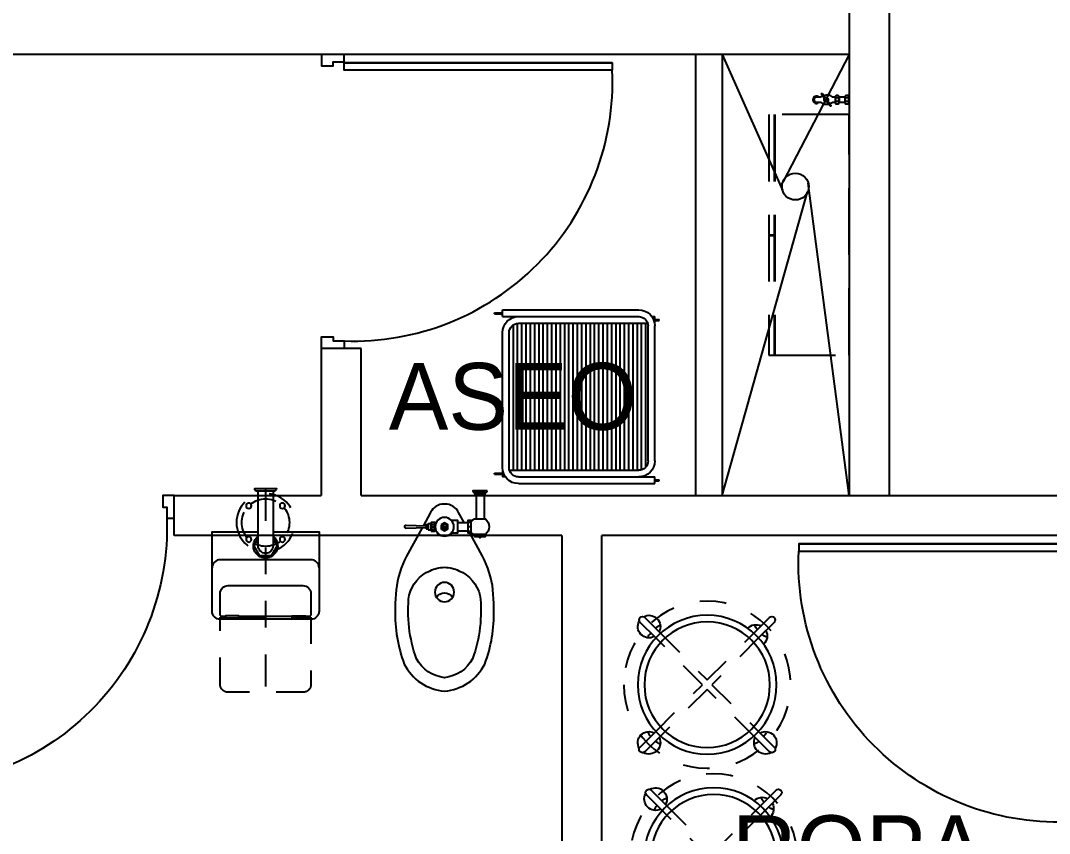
# Model space of a CAD drawing. Header units: millimetres. Extents: x 2523 to 2756, y 378 to 482.
# Drawn here: x 2546.079 to 2549.929, y 437.725 to 440.767 of the extents above; entities that cross this region are included whole.
import ezdxf

# ---------------------------------------------------------------- set-up
doc = ezdxf.new("R2010")
doc.units = ezdxf.units.MM
for name, pattern in [('DIVIDE5', [0.24, 0.12, -0.04, 0, -0.04, 0, -0.04]), ('H25', [0.06, 0.0375, -0.0225]), ('HIDDE30', [0.048, 0.03, -0.018]), ('HIDDEN', [0.375, 0.25, -0.125])]:
    doc.linetypes.add(name, pattern=pattern)
doc.layers.add('MOBILIARIO', color=161, linetype='Continuous')
doc.layers.add('MOBSANIT', color=161, linetype='Continuous')
doc.styles.add('STYLE1', font='GOTHIC.TTF')

# ---------------------------------------------------------------- blocks, each defined once
blk = doc.blocks.new('P95')
at = {"color": 2}
blk.add_lwpolyline([(0.0317, 1.0892), (0.0317, 0.0863), (0.0317, 1.0892), (0.0594, 1.0892), (0.0594, 0.0863), (0.0317, 0.0863)], close=True, dxfattribs=at)
for points in [[(0, 0.0171), (0, 0.001), (0.0432, 0.001), (0.0432, 0.0453), (0.0277, 0.0453), (0.0277, 0.0863), (0, 0.0863), (0, 0.0688)], [(1.1, 0.0171), (1.1, 0.001), (1.0568, 0.001), (1.0568, 0.0453), (1.0723, 0.0453), (1.0723, 0.0863), (1.1, 0.0863), (1.1, 0.0688)]]:
    blk.add_lwpolyline(points, dxfattribs=at)
at = {"color": 7}
blk.add_arc((0.1019, 0.1191), 0.971, 358.0603, 92.5045, dxfattribs=at)
blk = doc.blocks.new('A$C05C22262')
for p, q in [((0.0372, 0.7345), (0.0372, 0.6445)), ((0.0672, 0.7345), (0.0672, 0.6445)), ((0.1355, 0.6305), (0.0975, 0.6305)), ((0.1355, 0.5995), (0.0975, 0.5995))]:
    blk.add_line(p, q)
at = {"color": 8}
for p, q in [((0.0383, 0.7345), (0.0383, 0.742)), ((0.0522, 0.7345), (0.0522, 0.742)), ((0.0661, 0.7345), (0.0661, 0.742)), ((0.0975, 0.6321), (0.0854, 0.6321)), ((0.185, 0.61), (0.185, 0.62)), ((0.2212, 0.6272), (0.2178, 0.6272)), ((0.2345, 0.624), (0.2212, 0.624)), ((0.0331, 0.5855), (0.0331, 0.5844)), ((0.0373, 0.5789), (0.0373, 0.5844)), ((0.0522, 0.5789), (0.0522, 0.5844)), ((0.0671, 0.5789), (0.0671, 0.5844)), ((0.0713, 0.5855), (0.0713, 0.5844)), ((0.0854, 0.615), (0.0975, 0.615)), ((0.0975, 0.5979), (0.0854, 0.5979)), ((0.19, 0.615), (0.18, 0.615)), ((0.2212, 0.6028), (0.2178, 0.6028)), ((0.2345, 0.615), (0.2212, 0.615)), ((0.2345, 0.606), (0.2212, 0.606))]:
    blk.add_line(p, q, dxfattribs=at)
for points in [[(0.0254, 0.75), (0.079, 0.75, -0.443315), (0.0715, 0.742), (0.033, 0.742, -0.443315)], [(0.254, 0.611), (0.3289, 0.6091, 0.421553), (0.334, 0.6141), (0.334, 0.6159, 0.421553), (0.3289, 0.6209), (0.254, 0.619)], [(0.0485, 0.5789), (0.0559, 0.5789), (0.0559, 0.577, -0.414214), (0.0537, 0.5748), (0.0507, 0.5748, -0.414214), (0.0485, 0.577)]]:
    blk.add_lwpolyline(points, format="xyb", close=True, dxfattribs=at)
for points in [[(0.0716, 0.742), (0.0716, 0.7345), (0.0329, 0.7345), (0.0329, 0.742)], [(0.198, 0.6225), (0.198, 0.6075), (0.185, 0.6), (0.172, 0.6075), (0.172, 0.6225), (0.185, 0.63)], [(0.2345, 0.5985), (0.2212, 0.5985), (0.2212, 0.6315), (0.2345, 0.6315)], [(0.2468, 0.6037), (0.2345, 0.6037), (0.2345, 0.6263), (0.2468, 0.6263)], [(0.254, 0.6076), (0.2468, 0.6076), (0.2468, 0.6224), (0.254, 0.6224)], [(0.0319, 0.5844), (0.0726, 0.5844), (0.0726, 0.5789), (0.0319, 0.5789)]]:
    blk.add_lwpolyline(points, close=True, dxfattribs=at)
for points in [[(0.112, 0.6305), (0.1331, 0.6684, -0.290731), (0.1829, 0.7), (0.185, 0.7), (0.1871, 0.7, -0.290731), (0.2369, 0.6684), (0.2642, 0.6193)], [(0.0854, 0.6346, 0.154601), (0.0726, 0.6445), (0.0319, 0.6445, 0.455032), (0.0319, 0.5855), (0.0713, 0.5855, 0.259938), (0.0854, 0.5954)], [(0.269, 0.6106), (0.3276, 0.5055, -0.085425), (0.3664, 0.3793), (0.37, 0.3285), (0.37, 0.304, -0.095638), (0.3357, 0.1009, -0.260174), (0.185, 0, -0.260174), (0.0343, 0.1009, -0.095638), (0, 0.304), (0, 0.3285), (0.0036, 0.3793, -0.085425), (0.0424, 0.5055), (0.0906, 0.592)]]:
    blk.add_lwpolyline(points, format="xyb")
blk.add_lwpolyline([(0.0854, 0.592), (0.0854, 0.638), (0.0975, 0.638), (0.0975, 0.592)], close=True)
blk.add_lwpolyline([(0.1588, 0.5918), (0.1355, 0.5918), (0.1355, 0.6382), (0.1588, 0.6382)])
blk.add_lwpolyline([(0.185, 0.4634, 0.094025), (0.1309, 0.4507, 0.231007), (0.0523, 0.359), (0.0523, 0.359, 0.115347), (0.08, 0.1212, 0.246972), (0.185, 0.0502, 0.246972), (0.29, 0.1212, 0.115347), (0.3177, 0.359), (0.3177, 0.359, 0.231007), (0.2391, 0.4507, 0.094025)], format="xyb", close=True)
for radius in [0.035, 0.0095]:
    blk.add_circle((0.185, 0.615), radius)
blk.add_circle((0.185, 0.3704), 0.0362, dxfattribs=at)
blk.add_arc((0.185, 0.3312), 0.0362, 32.8341, 147.1659, dxfattribs=at)
blk = doc.blocks.new('WC')
at = {"layer": 'MOBSANIT', "rotation": 180}
blk.add_blockref('A$C05C22262', (0.1695, 0.75), dxfattribs=at)
blk = doc.blocks.new('15720465')
at = {"color": 8, "linetype": 'DIVIDE5'}
blk.add_line((0, 0), (0, -0.823), dxfattribs=at)
blk.add_lwpolyline([(0.0304, -0.01, 0.418445), (0.0404, 0), (-0.0404, 0, 0.418445), (-0.0304, -0.01)], format="xyb", close=True)
for points in [[(-0.0279, -0.01), (-0.0279, -0.2139, 1), (0.0279, -0.2139), (0.0279, -0.01)], [(-0.0279, -0.162), (-0.2, -0.162), (-0.2, -0.459, 0.414214), (-0.17, -0.489), (0.17, -0.489, 0.414214), (0.2, -0.459), (0.2, -0.162), (0.0279, -0.162)], [(-0.2, -0.2958, -0.414214), (-0.17, -0.2658), (0.17, -0.2658, -0.414214), (0.2, -0.2958)], [(0.15, -0.479), (0.16, -0.479, 0.414214), (0.17, -0.469), (0.17, -0.3929, 0.414214), (0.14, -0.3629), (-0.14, -0.3629, 0.414214), (-0.17, -0.3929), (-0.17, -0.469, 0.414214), (-0.16, -0.479), (-0.15, -0.479)]]:
    blk.add_lwpolyline(points, format="xyb")
at = {"color": 8}
blk.add_lwpolyline([(-0.0279, -0.1879), (-0.0429, -0.2139), (-0.0215, -0.251), (0.0215, -0.251), (0.0429, -0.2139), (0.0279, -0.1879)], dxfattribs=at)
at = {"color": 8, "linetype": 'HIDDE30'}
blk.add_lwpolyline([(-0.15, -0.4805), (-0.17, -0.4805), (-0.17, -0.732, 0.414214), (-0.14, -0.762), (0.14, -0.762, 0.414214), (0.17, -0.732), (0.17, -0.4805), (0.15, -0.4805)], format="xyb", dxfattribs=at)
at = {"color": 8}
for points in [[(-0.15, -0.4835), (-0.1, -0.4835), (-0.1, -0.476), (-0.15, -0.476)], [(0.15, -0.4835), (0.1, -0.4835), (0.1, -0.476), (0.15, -0.476)]]:
    blk.add_lwpolyline(points, close=True, dxfattribs=at)
blk.add_lwpolyline([(-0.1, -0.479), (0.1, -0.479)])
at = {"color": 8, "linetype": 'HIDDE30'}
blk.add_lwpolyline([(0.1, -0.4805), (-0.1, -0.4805)], dxfattribs=at)
blk.add_circle((0, -0.127), 0.109, dxfattribs=at)
at = {"color": 8}
for centre in [(-0.0629, -0.0641), (0.0629, -0.0641), (-0.0629, -0.1899), (0.0629, -0.1899)]:
    blk.add_circle(centre, 0.01, dxfattribs=at)
at = {"color": 8, "linetype": 'HIDDE30'}
for start, end in [(51.4411, 128.5589), (141.4411, 218.5589), (321.4411, 38.5589), (231.4411, 308.5589)]:
    blk.add_arc((0, -0.127), 0.089, start, end, dxfattribs=at)
at = {"color": 8}
blk.add_arc((0, -0.2139), 0.0454, 130.568, 49.432, dxfattribs=at)
blk = doc.blocks.new('A$C190E7DBA')
at = {"layer": 'MOBILIARIO'}
for p, q in [((-0.0852, -0.0115), (-0.0852, 0.0107)), ((-0.0819, 0.006), (-0.0736, 0.006)), ((-0.0702, -0.0115), (-0.0702, 0.0107)), ((-0.0702, 0.01), (-0.0484, 0.01)), ((-0.0484, -0.0115), (-0.0484, 0.0107)), ((-0.0451, 0.006), (-0.0368, 0.006)), ((-0.0334, -0.0115), (-0.0334, 0.0107)), ((0.0027, 0.0022), (-0.0029, -0.0019)), ((0.0029, 0.0019), (-0.0027, -0.0022)), ((-0.0819, -0.0067), (-0.0736, -0.0067)), ((-0.0702, -0.01), (-0.0484, -0.01)), ((-0.0451, -0.0067), (-0.0368, -0.0067))]:
    blk.add_line(p, q, dxfattribs=at)
for points in [[(-0.0736, -0.0155, 0.763328), (-0.0736, -0.0067, 0.52558), (-0.0736, 0.006, 0.702359), (-0.0736, 0.0155), (-0.0819, 0.0155, 0.702359), (-0.0819, 0.006, 0.52558), (-0.0819, -0.0067, 0.763328), (-0.0819, -0.0155)], [(-0.0368, -0.0155, 0.763328), (-0.0368, -0.0067, 0.52558), (-0.0368, 0.006, 0.702359), (-0.0368, 0.0155), (-0.0451, 0.0155, 0.702359), (-0.0451, 0.006, 0.52558), (-0.0451, -0.0067, 0.763328), (-0.0451, -0.0155)], [(0.0143, -0.023), (0.0065, -0.0124, 0.162144), (0, -0.0075, -0.507847), (-0.0071, 0.0023, 0.162144), (-0.0098, 0.01), (-0.0175, 0.0207, -1), (-0.0143, 0.023), (-0.0065, 0.0124, 0.162144), (0, 0.0075, -0.507847), (0.0071, -0.0023, 0.162144), (0.0098, -0.01), (0.0175, -0.0207, -1)]]:
    blk.add_lwpolyline(points, format="xyb", close=True, dxfattribs=at)
for points in [[(-0.0334, 0.01), (-0.0251, 0.01, -0.081673), (-0.0135, 0.0152)], [(0.0123, -0.0136, 0.082287), (0.0213, -0.0095), (0.0385, -0.0095, 0.789474), (0.0385, 0.0095), (0.0213, 0.0095, 0.215191), (-0.0092, 0.0161)], [(-0.0334, -0.01), (-0.0251, -0.01, 0.247261), (0.0085, -0.0152)]]:
    blk.add_lwpolyline(points, format="xyb", dxfattribs=at)
blk.add_circle((0, 0), 0.00346, dxfattribs=at)
blk.add_arc((0.0362, 0), 0.0138, 223.6359, 136.3641, dxfattribs=at)
blk = doc.blocks.new('31910456')
at = {"color": 8, "linetype": 'H25'}
for p, q in [((35.567, 5.3042), (35.567, 5.057)), ((35.592, 5.057), (35.592, 5.3042)), ((35.567, 5.057), (35.3198, 5.057)), ((35.8392, 5.057), (35.592, 5.057)), ((35.3198, 5.032), (35.567, 5.032)), ((35.567, 5.032), (35.567, 4.7848)), ((35.592, 5.032), (35.8392, 5.032)), ((35.592, 4.7848), (35.592, 5.032))]:
    blk.add_line(p, q, dxfattribs=at)
at = {"color": 8}
for points in [[(35.592, 5.3042), (35.592, 5.387, 1), (35.567, 5.387), (35.567, 5.3042)], [(35.3198, 5.057), (35.237, 5.057, 1), (35.237, 5.032), (35.3198, 5.032)], [(35.8392, 5.032), (35.922, 5.032, 1), (35.922, 5.057), (35.8392, 5.057)], [(35.567, 4.7848), (35.567, 4.702, 1), (35.592, 4.702), (35.592, 4.7848)]]:
    blk.add_lwpolyline(points, format="xyb", dxfattribs=at)
at = {"color": 8, "linetype": 'H25'}
blk.add_circle((35.5795, 5.0445), 0.3125, dxfattribs=at)
for radius in [0.26, 0.235]:
    blk.add_circle((35.5795, 5.0445), radius)
for centre, start, end in [((35.5795, 5.352), 105.322, 252.7553), ((35.5795, 5.352), 287.2447, 74.678), ((35.3218, 5.0445), 88.5292, 162.7553), ((35.887, 5.0445), 15.322, 162.7553), ((35.3218, 5.0445), 197.2447, 271.4708), ((35.887, 5.0445), 197.2447, 344.678), ((35.5795, 4.737), 107.2447, 254.678), ((35.5795, 4.737), 285.322, 72.7553)]:
    blk.add_arc(centre, 0.0422, start, end)
at = {"color": 8}
for centre, start, end in [((35.5683, 5.2809), 91.5446, 115.9857), ((35.5906, 5.2809), 64.0143, 88.4554), ((35.2507, 5.0556), 1.5446, 25.9857), ((35.8158, 5.0556), 1.5446, 25.9857), ((35.2507, 5.0333), 334.0143, 358.4554), ((35.8158, 5.0333), 334.0143, 358.4554), ((35.5683, 4.8081), 244.0143, 268.4554), ((35.5906, 4.8081), 271.5446, 295.9857)]:
    blk.add_arc(centre, 0.05, start, end, dxfattribs=at)
blk = doc.blocks.new('517-2')
at = {"linetype": 'HIDDEN'}
for p, q in [((-0.45, 0), (-0.45, -0.3)), ((0.45, 0), (-0.45, 0)), ((0.45, -0.3), (0.45, 0)), ((-0.45, -0.277), (0.45, -0.277)), ((-0.45, -0.28), (0.45, -0.28)), ((-0.45, -0.3), (0.45, -0.3)), ((0, -0.3), (0, -0.28)), ((0.003, -0.3), (0.003, -0.28))]:
    blk.add_line(p, q, dxfattribs=at)
blk = doc.blocks.new('1N-cir-endo-ceye$0$TOCOCIRUGIA$0$438')
at = {"linetype": 'Continuous'}
for p, q in [((-0.57, 0.2875), (-0.57, 0.3125)), ((-0.5587, 0.3125), (-0.57, 0.3125)), ((-0.51, 0.3375), (0, 0.3375)), ((-0.51, 0.3125), (0, 0.3125)), ((0, 0.3375), (0, 0.3125)), ((0, 0.327), (0.016, 0.327)), ((0, 0.323), (0.016, 0.323)), ((0.016, 0.327), (0.016, 0.323)), ((-0.6, 0.302), (-0.6, 0.298)), ((-0.6, 0.302), (-0.57, 0.302)), ((-0.6, 0.298), (-0.57, 0.298)), ((-0.57, 0.2875), (-0.5692, 0.2875)), ((-0.57, 0.2775), (-0.57, -0.2275)), ((-0.545, 0.2775), (-0.545, -0.2275)), ((-0.5435, 0.2875), (-0.06, 0.2875)), ((-0.529, 0.2875), (-0.529, -0.2569)), ((-0.513, 0.2875), (-0.513, -0.2624)), ((-0.497, 0.2875), (-0.497, -0.2625)), ((-0.481, 0.2875), (-0.481, -0.2625)), ((-0.465, 0.2875), (-0.465, -0.2625)), ((-0.449, 0.2875), (-0.449, -0.2625)), ((-0.433, 0.2875), (-0.433, -0.2625)), ((-0.417, 0.2875), (-0.417, -0.2625)), ((-0.401, 0.2875), (-0.401, -0.2625)), ((-0.385, 0.2875), (-0.385, -0.2625)), ((-0.369, 0.2875), (-0.369, -0.2625)), ((-0.353, 0.2875), (-0.353, -0.2625)), ((-0.337, 0.2875), (-0.337, -0.2625)), ((-0.321, 0.2875), (-0.321, -0.2625)), ((-0.305, 0.2875), (-0.305, -0.2625)), ((-0.289, 0.2875), (-0.289, -0.2625)), ((-0.273, 0.2875), (-0.273, -0.2625)), ((-0.257, 0.2875), (-0.257, -0.2625)), ((-0.241, 0.2875), (-0.241, -0.2625)), ((-0.225, 0.2875), (-0.225, -0.2625)), ((-0.209, 0.2875), (-0.209, -0.2625)), ((-0.193, 0.2875), (-0.193, -0.2625)), ((-0.177, 0.2875), (-0.177, -0.2625)), ((-0.161, 0.2875), (-0.161, -0.2625)), ((-0.145, 0.2875), (-0.145, -0.2625)), ((-0.129, 0.2875), (-0.129, -0.2625)), ((-0.113, 0.2875), (-0.113, -0.2625)), ((-0.097, 0.2875), (-0.097, -0.2625)), ((-0.081, 0.2875), (-0.081, -0.2625)), ((-0.065, 0.2875), (-0.065, -0.2625)), ((-0.049, 0.2857), (-0.049, -0.2625)), ((-0.033, 0.2748), (-0.033, -0.2625)), ((-0.025, 0.2525), (-0.025, -0.2525)), ((0, 0.2525), (0, -0.2525)), ((-0.51, -0.2625), (-0.0265, -0.2625)), ((-0.0008, -0.2625), (0, -0.2625)), ((0, -0.2625), (0, -0.2875)), ((-0.6, -0.298), (-0.6, -0.302)), ((-0.6, -0.298), (-0.57, -0.298)), ((-0.6, -0.302), (-0.57, -0.302)), ((-0.57, -0.2875), (-0.06, -0.2875)), ((-0.57, -0.2875), (-0.57, -0.3125)), ((-0.0113, -0.2875), (0, -0.2875)), ((0, -0.273), (0.016, -0.273)), ((0, -0.277), (0.016, -0.277)), ((0.016, -0.273), (0.016, -0.277)), ((-0.57, -0.3125), (-0.06, -0.3125))]:
    blk.add_line(p, q, dxfattribs=at)
for centre, radius, start, end in [((-0.51, 0.2775), 0.06, 90, 180), ((-0.51, 0.2775), 0.035, 90, 180), ((-0.06, 0.2525), 0.06, 0, 90), ((-0.06, 0.2525), 0.035, 0, 90), ((-0.51, -0.2275), 0.06, 180, 270), ((-0.51, -0.2275), 0.035, 180, 270), ((-0.06, -0.2525), 0.06, 270, 0), ((-0.06, -0.2525), 0.035, 270, 0)]:
    blk.add_arc(centre, radius, start, end, dxfattribs=at)

msp = doc.modelspace()

# ---------------------------------------------------------------- linework, layer by layer
for p, q in [((2549.1795, 444.2401), (2549.1795, 438.9901)), ((2549.3295, 441.3901), (2549.3295, 438.9901)), ((2549.1795, 440.6401), (2541.8045, 440.6401)), ((2548.6045, 440.6401), (2548.6045, 438.9901)), ((2548.7045, 440.6401), (2548.7045, 438.9901)), ((2547.2045, 439.5401), (2547.2045, 438.9901)), ((2547.3545, 439.5401), (2547.2045, 439.5401)), ((2547.3545, 438.9901), (2547.3545, 439.5401)), ((2546.6545, 438.8401), (2546.6545, 438.9901)), ((2546.6545, 438.9901), (2547.2045, 438.9901)), ((2547.3545, 438.9901), (2550.0795, 438.9901)), ((2548.1045, 438.8401), (2546.6545, 438.8401)), ((2548.1045, 438.8401), (2548.1045, 437.1151)), ((2550.0795, 438.8401), (2548.2545, 438.8401)), ((2548.2545, 437.1151), (2548.2545, 438.8401))]:
    msp.add_line(p, q)
at = {"layer": 'MOBILIARIO'}
for p, q in [((2548.7045, 440.6401), (2548.9306, 440.1319)), ((2549.1795, 440.6401), (2548.9328, 440.165)), ((2549.1795, 438.9901), (2549.027, 440.1587)), ((2548.7045, 438.9901), (2549.0248, 440.1257))]:
    msp.add_line(p, q, dxfattribs=at)
msp.add_circle((2548.9788, 440.1453), 0.05, dxfattribs=at)

# ---------------------------------------------------------------- block references
at = {"rotation": 269.9999999999616}
msp.add_blockref('P95', (2547.2045, 440.6401), dxfattribs=at)
at = {"xscale": -1}
for p, rotation in [((2545.5545, 438.9911), 180), ((2550.0805, 438.8401), 90.00000000001376)]:
    msp.add_blockref('P95', p, dxfattribs=dict(at, rotation=rotation))
at = {"layer": 'MOBILIARIO'}
for name, p, rotation in [('A$C190E7DBA', (2549.0942, 440.4703), 180.000000000013), ('517-2', (2549.1795, 439.9651), 270)]:
    msp.add_blockref(name, p, dxfattribs=dict(at, rotation=rotation))
at = {"layer": 'MOBILIARIO', "xscale": -1}
for name, p, rotation in [('1N-cir-endo-ceye$0$TOCOCIRUGIA$0$438', (2548.4526, 439.3714), 180), ('31910456', (2577.3743, 459.873), 44.99999860539189), ('31910456', (2577.3986, 459.2273), 44.99999860539189)]:
    msp.add_blockref(name, p, dxfattribs=dict(at, rotation=rotation))
at = {"layer": 'MOBSANIT', "xscale": -1}
msp.add_blockref('15720465', (2546.9962, 439.0151), dxfattribs=at)
at = {"layer": 'MOBSANIT', "extrusion": (0, 0, -1), "zscale": -1, "rotation": 179.999999999987}
msp.add_blockref('WC', (-2547.6814, 439.0075), dxfattribs=at)

# ---------------------------------------------------------------- texts
at = {"char_height": 0.25, "width": 2.925303, "attachment_point": 5, "style": 'STYLE1'}
for s, insert in [('ASEO', (2547.9219, 439.3587)), ('ROPA \\PSUCIA', (2549.215, 437.4573))]:
    msp.add_mtext(s, dxfattribs=dict(at, insert=insert))

doc.saveas('drawing.dxf')
